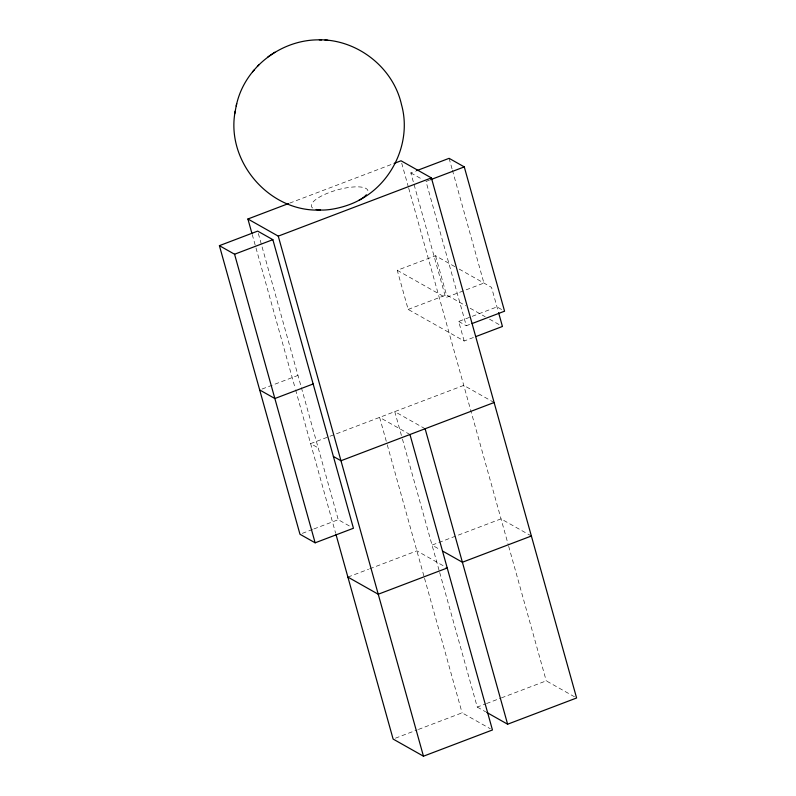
<?xml version="1.0" encoding="UTF-8"?>
<svg xmlns="http://www.w3.org/2000/svg" width="796" height="796" viewBox="0 0 796 796"><rect width="100%" height="100%" fill="white"/><g stroke="black" fill="none" stroke-linecap="round" stroke-linejoin="round"><path stroke-width="0.6" stroke-dasharray="3.98 2.98" d="M289.674 203.119L392.925 163.867M452.417 170.215L483.928 283.068L445.641 297.624L410.816 172.881L415.462 171.12M429.482 180.135L425.999 181.458L466.287 325.743L470.924 323.982M473.441 337.494L464.158 341.016L408.169 309.415L397.244 270.302L435.531 255.745L454.894 266.67M408.169 309.415L446.457 294.858L465.829 305.803M262.003 389.075L297.963 375.404M464.158 341.016L458.695 321.465L496.983 306.908L504.565 311.186M302.291 533.37L312.728 529.4M313.893 528.952L338.25 519.688L351.404 527.121M347.892 577.09L368.588 569.23M369.732 568.792L416.875 550.862L447.233 567.996M395.413 738.19L417.253 729.882M418.407 729.444L462.098 712.838L490.366 728.788M439.681 572.493L477.262 707.077L485.311 704.012M486.455 703.574L500.256 698.331M501.41 697.893L546.255 680.849L574.513 696.798M410.816 172.881L421.95 179.17M459.192 269.098L491.52 287.346L498.266 311.505M470.137 308.231L485.212 316.738M489.52 319.176L502.445 326.469M397.244 270.302L445.641 297.624M458.695 321.465L466.287 325.743M494.117 402.517L463.76 385.383L310.619 443.611L318.211 447.889M425.124 428.755L394.766 411.622L402.089 437.84M409.96 434.517L379.612 417.383L386.926 443.601M531.38 536.007L501.022 518.873L432.039 545.101L439.362 549.24M477.262 707.077L485.63 711.803M449.103 158.334L452.088 169.021M435.531 255.745L446.457 294.858M401.711 163.17L408.378 187.05M408.716 188.244L508.345 545.071M508.674 546.265L546.255 680.849M402.418 439.034L439.352 571.299M387.264 444.795L424.188 577.07M424.527 578.254L462.098 712.838M258.342 233.497L338.25 519.688M252.242 234.531L295.276 388.647M295.605 389.851L335.574 533.002M312.649 208.025A29.303 8.856 -15.6 0 1 336.051 190.274A29.303 8.856 -15.6 0 1 367.941 191.796"/><path stroke-width="1.19" d="M235.178 111.311C225.626 161.498 269.486 212.363 320.46 210.035M236.213 106.047C244.004 67.133 282.242 38.337 321.584 39.909M234.691 113.848L236.671 103.629M252.491 71.899L254.292 69.889M257.397 66.406L258.979 64.655M274.909 52.188L267.924 56.904M358.986 200.284C392.647 182.881 411.821 141.429 401.502 104.654C393.254 67.411 357.285 39.472 319.325 39.8M251.904 233.337L247.904 218.999L288.51 203.567M394.08 163.429L401.045 160.782L431.402 177.916L576.602 697.983L507.619 724.211L486.684 712.39M219.398 245.666L257.675 231.109L272.859 239.676L353.434 528.255L315.146 542.812L299.973 534.245L219.398 245.666L234.571 254.232L315.146 542.812M416.616 170.682L449.103 158.334L464.277 166.901L504.565 311.186L472.088 323.544M247.904 218.999L278.262 236.133L431.402 177.916M234.571 254.232L272.859 239.676M430.636 179.687L464.277 166.901M313.146 383.97L274.859 398.527L259.685 389.95M475.759 336.608L502.445 326.469L498.585 312.659M494.117 402.517L340.977 460.745L333.385 456.456M447.233 567.996L378.239 594.234L347.892 577.09M531.38 536.007L462.396 562.235L442.506 551.011M335.912 534.186L393.115 739.066L423.462 756.2L492.455 729.972L409.96 434.517M324.967 40.089L327.753 40.228M425.124 428.755L507.619 724.211M278.262 236.133L423.462 756.2M366.389 194.751A29.303 8.856 -15.6 0 1 343.255 206.642A29.303 8.856 -15.6 0 1 316.141 209.487"/></g></svg>
